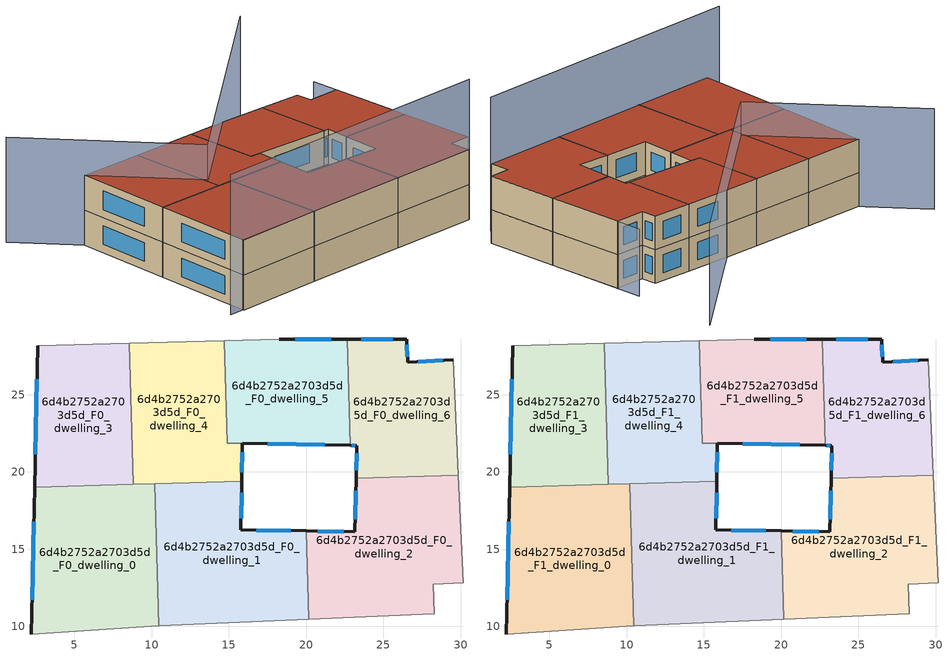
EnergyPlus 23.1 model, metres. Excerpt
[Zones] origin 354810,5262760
6d4b2752a2703d5d_F0_dwelling_0
 floor ground (EU_floor_Construction): 10.22,19.24 10.48,10.05 2.21,9.51 2.42,19.01 z0
 wall outside (EU_wall_Construction): 2.42,19.01 2.21,9.51 z0:3
 wall to 6d4b2752a2703d5d_F0_dwelling_1 (EU_wall_Construction): 10.48,10.05 10.22,19.24 z0:3
 wall adiabatic (EU_wall_Construction): 2.21,9.51 10.48,10.05 z0:3
 wall to 6d4b2752a2703d5d_F0_dwelling_3 (EU_wall_Construction): 8.81,19.2 2.42,19.01 z0:3
 wall to 6d4b2752a2703d5d_F0_dwelling_4 (EU_wall_Construction): 10.22,19.24 8.81,19.2 z0:3
 window (EU_Window_Construction): 2.37,16.78 2.26,11.75 z0.7:2.3
6d4b2752a2703d5d_F0_dwelling_1
 floor ground (EU_floor_Construction): 20.02,16.18 20.18,10.48 10.51,10.05 10.48,10.05 10.22,19.24 15.84,19.4 15.78,16.26 z0
 wall outside (EU_wall_Construction): 20.02,16.18 15.78,16.26 15.84,19.4 z0:3
 wall to 6d4b2752a2703d5d_F0_dwelling_2 (EU_wall_Construction): 20.18,10.48 20.02,16.18 z0:3
 wall adiabatic (EU_wall_Construction): 10.48,10.05 10.51,10.05 20.18,10.48 z0:3
 wall to 6d4b2752a2703d5d_F0_dwelling_4 (EU_wall_Construction): 15.84,19.4 10.22,19.24 z0:3
 window (EU_Window_Construction): 15.8,17 15.83,18.66 / 19.02,16.2 16.78,16.24 z0.7:2.3
6d4b2752a2703d5d_F0_dwelling_2
 floor ground (EU_floor_Construction): 29.86,19.8 30.17,12.82 28.22,12.74 28.31,10.83 20.18,10.48 20.02,16.18 23.17,16.12 23.23,19.61 z0
 wall outside (EU_wall_Construction): 23.23,19.61 23.17,16.12 20.02,16.18 z0:3
 wall to 6d4b2752a2703d5d_F0_dwelling_6 (EU_wall_Construction): 29.86,19.8 23.23,19.61 z0:3
 wall adiabatic (EU_wall_Construction): 20.18,10.48 28.31,10.83 28.22,12.74 30.17,12.82 29.86,19.8 z0:3
 window (EU_Window_Construction): 22.43,16.14 20.76,16.17 / 23.22,18.79 23.18,16.94 z0.7:2.3
6d4b2752a2703d5d_F0_dwelling_3
 floor ground (EU_floor_Construction): 8.55,28.33 8.81,19.2 2.42,19.01 2.63,28.16 z0
 wall outside (EU_wall_Construction): 2.63,28.16 2.42,19.01 z0:3
 wall to 6d4b2752a2703d5d_F0_dwelling_4 (EU_wall_Construction): 8.81,19.2 8.55,28.33 z0:3
 wall adiabatic (EU_wall_Construction): 8.55,28.33 2.63,28.16 z0:3
 window (EU_Window_Construction): 2.58,26.01 2.47,21.16 z0.7:2.3
6d4b2752a2703d5d_F0_dwelling_4
 floor ground (EU_floor_Construction): 14.71,28.51 14.91,21.88 15.89,21.85 15.84,19.4 8.81,19.2 8.55,28.33 z0
 wall outside (EU_wall_Construction): 15.84,19.4 15.89,21.85 z0:3
 wall adiabatic (EU_wall_Construction): 14.71,28.51 8.55,28.33 z0:3
 wall to 6d4b2752a2703d5d_F0_dwelling_5 (EU_wall_Construction): 15.89,21.86 14.91,21.88 14.72,28.51 z0:3
 window (EU_Window_Construction): 15.85,19.97 15.88,21.27 z0.7:2.3
6d4b2752a2703d5d_F0_dwelling_5
 floor ground (EU_floor_Construction): 22.66,28.6 22.85,21.72 14.91,21.88 14.72,28.51 18.27,28.61 z0
 wall outside (EU_wall_Construction): 22.66,28.6 18.27,28.61 / 15.89,21.86 22.85,21.72 z0:3
 wall to 6d4b2752a2703d5d_F0_dwelling_6 (EU_wall_Construction): 22.85,21.72 22.66,28.6 z0:3
 wall adiabatic (EU_wall_Construction): 18.27,28.61 14.72,28.51 z0:3
 window (EU_Window_Construction): 21.63,28.6 19.3,28.61 / 17.53,21.82 21.22,21.75 z0.7:2.3
6d4b2752a2703d5d_F0_dwelling_6
 floor ground (EU_floor_Construction): 29.53,27.25 29.86,19.8 23.23,19.61 23.28,21.71 22.85,21.72 22.66,28.6 26.51,28.59 26.57,27.11 z0
 wall outside (EU_wall_Construction): 22.85,21.72 23.28,21.71 23.23,19.61 / 29.53,27.25 26.57,27.11 26.51,28.59 22.66,28.6 z0:3
 wall adiabatic (EU_wall_Construction): 29.86,19.8 29.53,27.25 z0:3
 window (EU_Window_Construction): 23.27,21.22 23.24,20.1 / 22.95,21.72 23.18,21.71 / 25.61,28.59 23.56,28.6 / 26.56,27.46 26.53,28.25 / 28.84,27.22 27.27,27.14 z0.7:2.3
6d4b2752a2703d5d_F1_dwelling_0
 floor to 6d4b2752a2703d5d_F0_dwelling_0 (EU_floor_Construction): 10.22,19.24 10.48,10.05 2.21,9.51 2.42,19.01 z3
 wall outside (EU_wall_Construction): 2.42,19.01 2.21,9.51 z3:6
 wall to 6d4b2752a2703d5d_F1_dwelling_1 (EU_wall_Construction): 10.48,10.05 10.22,19.24 z3:6
 wall adiabatic (EU_wall_Construction): 2.21,9.51 10.48,10.05 z3:6
 wall to 6d4b2752a2703d5d_F1_dwelling_3 (EU_wall_Construction): 8.81,19.2 2.42,19.01 z3:6
 wall to 6d4b2752a2703d5d_F1_dwelling_4 (EU_wall_Construction): 10.22,19.24 8.81,19.2 z3:6
 window (EU_Window_Construction): 2.37,16.78 2.26,11.75 z3.7:5.3
 roof outside (EU_roof_Construction): 10.48,10.05 10.22,19.24 2.42,19.01 2.21,9.51 z6
6d4b2752a2703d5d_F1_dwelling_1
 floor to 6d4b2752a2703d5d_F0_dwelling_1 (EU_floor_Construction): 20.02,16.18 20.18,10.48 10.51,10.05 10.48,10.05 10.22,19.24 15.84,19.4 15.78,16.26 z3
 wall outside (EU_wall_Construction): 20.02,16.18 15.78,16.26 15.84,19.4 z3:6
 wall to 6d4b2752a2703d5d_F1_dwelling_2 (EU_wall_Construction): 20.18,10.48 20.02,16.18 z3:6
 wall adiabatic (EU_wall_Construction): 10.48,10.05 10.51,10.05 20.18,10.48 z3:6
 wall to 6d4b2752a2703d5d_F1_dwelling_4 (EU_wall_Construction): 15.84,19.4 10.22,19.24 z3:6
 window (EU_Window_Construction): 15.8,17 15.83,18.66 / 19.02,16.2 16.78,16.24 z3.7:5.3
 roof outside (EU_roof_Construction): 20.18,10.48 20.02,16.18 15.78,16.26 15.84,19.4 10.22,19.24 10.48,10.05 10.51,10.05 z6
6d4b2752a2703d5d_F1_dwelling_2
 floor to 6d4b2752a2703d5d_F0_dwelling_2 (EU_floor_Construction): 29.86,19.8 30.17,12.82 28.22,12.74 28.31,10.83 20.18,10.48 20.02,16.18 23.17,16.12 23.23,19.61 z3
 wall outside (EU_wall_Construction): 23.23,19.61 23.17,16.12 20.02,16.18 z3:6
 wall to 6d4b2752a2703d5d_F1_dwelling_6 (EU_wall_Construction): 29.86,19.8 23.23,19.61 z3:6
 wall adiabatic (EU_wall_Construction): 20.18,10.48 28.31,10.83 28.22,12.74 30.17,12.82 29.86,19.8 z3:6
 window (EU_Window_Construction): 22.43,16.14 20.76,16.17 / 23.22,18.79 23.18,16.94 z3.7:5.3
 roof outside (EU_roof_Construction): 28.31,10.83 28.22,12.74 30.17,12.82 29.86,19.8 23.23,19.61 23.17,16.12 20.02,16.18 20.18,10.48 z6
6d4b2752a2703d5d_F1_dwelling_3
 floor to 6d4b2752a2703d5d_F0_dwelling_3 (EU_floor_Construction): 8.55,28.33 8.81,19.2 2.42,19.01 2.63,28.16 z3
 wall outside (EU_wall_Construction): 2.63,28.16 2.42,19.01 z3:6
 wall to 6d4b2752a2703d5d_F1_dwelling_4 (EU_wall_Construction): 8.81,19.2 8.55,28.33 z3:6
 wall adiabatic (EU_wall_Construction): 8.55,28.33 2.63,28.16 z3:6
 window (EU_Window_Construction): 2.58,26.01 2.47,21.16 z3.7:5.3
 roof outside (EU_roof_Construction): 8.81,19.2 8.55,28.33 2.63,28.16 2.42,19.01 z6
6d4b2752a2703d5d_F1_dwelling_4
 floor to 6d4b2752a2703d5d_F0_dwelling_4 (EU_floor_Construction): 14.71,28.51 14.91,21.88 15.89,21.85 15.84,19.4 8.81,19.2 8.55,28.33 z3
 wall outside (EU_wall_Construction): 15.84,19.4 15.89,21.85 z3:6
 wall adiabatic (EU_wall_Construction): 14.71,28.51 8.55,28.33 z3:6
 wall to 6d4b2752a2703d5d_F1_dwelling_5 (EU_wall_Construction): 15.89,21.86 14.91,21.88 14.72,28.51 z3:6
 window (EU_Window_Construction): 15.85,19.97 15.88,21.27 z3.7:5.3
 roof outside (EU_roof_Construction): 15.84,19.4 15.89,21.85 14.91,21.88 14.71,28.51 8.55,28.33 8.81,19.2 z6
6d4b2752a2703d5d_F1_dwelling_5
 floor to 6d4b2752a2703d5d_F0_dwelling_5 (EU_floor_Construction): 22.66,28.6 22.85,21.72 14.91,21.88 14.72,28.51 18.27,28.61 z3
 wall outside (EU_wall_Construction): 22.66,28.6 18.27,28.61 / 15.89,21.86 22.85,21.72 z3:6
 wall to 6d4b2752a2703d5d_F1_dwelling_6 (EU_wall_Construction): 22.85,21.72 22.66,28.6 z3:6
 wall adiabatic (EU_wall_Construction): 18.27,28.61 14.72,28.51 z3:6
 window (EU_Window_Construction): 21.63,28.6 19.3,28.61 / 17.53,21.82 21.22,21.75 z3.7:5.3
 roof outside (EU_roof_Construction): 22.85,21.72 22.66,28.6 18.27,28.61 14.72,28.51 14.91,21.88 z6
6d4b2752a2703d5d_F1_dwelling_6
 floor to 6d4b2752a2703d5d_F0_dwelling_6 (EU_floor_Construction): 29.53,27.25 29.86,19.8 23.23,19.61 23.28,21.71 22.85,21.72 22.66,28.6 26.51,28.59 26.57,27.11 z3
 wall outside (EU_wall_Construction): 22.85,21.72 23.28,21.71 23.23,19.61 / 29.53,27.25 26.57,27.11 26.51,28.59 22.66,28.6 z3:6
 wall adiabatic (EU_wall_Construction): 29.86,19.8 29.53,27.25 z3:6
 window (EU_Window_Construction): 23.27,21.22 23.24,20.1 / 22.95,21.72 23.18,21.71 / 25.61,28.59 23.56,28.6 / 26.56,27.46 26.53,28.25 / 28.84,27.22 27.27,27.14 z3.7:5.3
 roof outside (EU_roof_Construction): 29.86,19.8 29.53,27.25 26.57,27.11 26.51,28.59 22.66,28.6 22.85,21.72 23.28,21.71 23.23,19.61 z6
shading: 0.84,9.61 28.38,10.88 z0:12; 30.16,12.82 29.42,29.71 z0:6; 29.63,38.34 9.02,20.69 / 9.02,20.69 -1.46,32.94 z0:9
[Building]
EU S2 Campaign: North Axis=0; Terrain=City; Solar Distribution=FullExterior
[Site:Location]
Budapest.Ferenc.Liszt.Intl.AP: Latitude=47.437; Longitude=19.256; Time Zone=1; Elevation=185
[SizingPeriod:WeatherFileDays]
AnnualSizingPeriod: Begin Month=1; Begin Day of Month=1; End Month=12; End Day of Month=31; Day of Week for Start Day=Monday; Use Weather File Daylight Saving Period=No; Use Weather File Rain and Snow Indicators=No
[MATERIAL]
EU_InternalMass_Material: Roughness=MediumRough; Thickness=0.1; Conductivity=1; Density=1800; Specific Heat=900; Thermal Absorptance=0.9; Solar Absorptance=0.7; Visible Absorptance=0.7
[MATERIAL:NOMASS] Roughness=MediumRough; Thermal Absorptance=0.9; Solar Absorptance=0.7; Visible Absorptance=0.7
Name | Thermal Resistance
EU_wall_NoMass | 0.832559
EU_roof_NoMass | 1.39638
EU_floor_NoMass | 0.872794
[WINDOWMATERIAL:SIMPLEGLAZINGSYSTEM]
EU_Window_SimpleGlazing: UFactor=2.79869; Solar Heat Gain Coefficient=0.75; Visible Transmittance=0.75
[CONSTRUCTION]
EU_wall_Construction: EU_wall_NoMass
EU_roof_Construction: EU_roof_NoMass
EU_floor_Construction: EU_floor_NoMass
EU_Window_Construction: EU_Window_SimpleGlazing
EU_InternalMass_Construction: EU_InternalMass_Material
[ZONE] Type=1; Multiplier=1; Ceiling Height=autocalculate; Floor Area=autocalculate; Part of Total Floor Area=Yes
Name | Volume
6d4b2752a2703d5d_F0_dwelling_0; 6d4b2752a2703d5d_F1_dwelling_0 | 225.127
6d4b2752a2703d5d_F0_dwelling_1; 6d4b2752a2703d5d_F1_dwelling_1 | 225.117
6d4b2752a2703d5d_F0_dwelling_2; 6d4b2752a2703d5d_F1_dwelling_2 | 225.13
6d4b2752a2703d5d_F0_dwelling_3; 6d4b2752a2703d5d_F1_dwelling_3 | 168.854
6d4b2752a2703d5d_F0_dwelling_4; 6d4b2752a2703d5d_F1_dwelling_4 | 175.852
6d4b2752a2703d5d_F0_dwelling_5; 6d4b2752a2703d5d_F1_dwelling_5 | 161.75
6d4b2752a2703d5d_F0_dwelling_6; 6d4b2752a2703d5d_F1_dwelling_6 | 168.859
[INTERNALMASS] Construction=EU_InternalMass_Construction
Name | Zone or ZoneList | Surface Area
6d4b2752a2703d5d_F0_dwelling_0_EU_InternalMass | 6d4b2752a2703d5d_F0_dwelling_0 | 75.0423
6d4b2752a2703d5d_F0_dwelling_1_EU_InternalMass | 6d4b2752a2703d5d_F0_dwelling_1 | 75.0389
6d4b2752a2703d5d_F0_dwelling_2_EU_InternalMass | 6d4b2752a2703d5d_F0_dwelling_2 | 75.0431
6d4b2752a2703d5d_F0_dwelling_3_EU_InternalMass | 6d4b2752a2703d5d_F0_dwelling_3 | 56.2845
6d4b2752a2703d5d_F0_dwelling_4_EU_InternalMass | 6d4b2752a2703d5d_F0_dwelling_4 | 58.6311
6d4b2752a2703d5d_F0_dwelling_5_EU_InternalMass | 6d4b2752a2703d5d_F0_dwelling_5 | 53.9332
6d4b2752a2703d5d_F0_dwelling_6_EU_InternalMass | 6d4b2752a2703d5d_F0_dwelling_6 | 56.2865
6d4b2752a2703d5d_F1_dwelling_0_EU_InternalMass | 6d4b2752a2703d5d_F1_dwelling_0 | 75.0423
6d4b2752a2703d5d_F1_dwelling_1_EU_InternalMass | 6d4b2752a2703d5d_F1_dwelling_1 | 75.0389
6d4b2752a2703d5d_F1_dwelling_2_EU_InternalMass | 6d4b2752a2703d5d_F1_dwelling_2 | 75.0431
6d4b2752a2703d5d_F1_dwelling_3_EU_InternalMass | 6d4b2752a2703d5d_F1_dwelling_3 | 56.2845
6d4b2752a2703d5d_F1_dwelling_4_EU_InternalMass | 6d4b2752a2703d5d_F1_dwelling_4 | 58.6311
6d4b2752a2703d5d_F1_dwelling_5_EU_InternalMass | 6d4b2752a2703d5d_F1_dwelling_5 | 53.9332
6d4b2752a2703d5d_F1_dwelling_6_EU_InternalMass | 6d4b2752a2703d5d_F1_dwelling_6 | 56.2865
[OTHEREQUIPMENT] Fuel Type=Electricity; Design Level Calculation Method=Watts/Area; Power per Zone Floor Area=1; Fraction Latent=0; Fraction Radiant=0; Fraction Lost=0; Carbon Dioxide Generation Rate=0; EndUse Subcategory=EU_Step8_InternalGains
Name | Zone or ZoneList or Space or SpaceList | Schedule
EU_Step8_InternalGain_6d4b2752a2703d5d_F0_dwelling_0_f000 | 6d4b2752a2703d5d_F0_dwelling_0 | EU_Step8_GainSchedule_6d4b2752a2703d5d_F0_dwelling_0_f000
EU_Step8_InternalGain_6d4b2752a2703d5d_F0_dwelling_1_f000 | 6d4b2752a2703d5d_F0_dwelling_1 | EU_Step8_GainSchedule_6d4b2752a2703d5d_F0_dwelling_1_f000
EU_Step8_InternalGain_6d4b2752a2703d5d_F0_dwelling_2_f000 | 6d4b2752a2703d5d_F0_dwelling_2 | EU_Step8_GainSchedule_6d4b2752a2703d5d_F0_dwelling_2_f000
EU_Step8_InternalGain_6d4b2752a2703d5d_F0_dwelling_3_f000 | 6d4b2752a2703d5d_F0_dwelling_3 | EU_Step8_GainSchedule_6d4b2752a2703d5d_F0_dwelling_3_f000
EU_Step8_InternalGain_6d4b2752a2703d5d_F0_dwelling_4_f000 | 6d4b2752a2703d5d_F0_dwelling_4 | EU_Step8_GainSchedule_6d4b2752a2703d5d_F0_dwelling_4_f000
EU_Step8_InternalGain_6d4b2752a2703d5d_F0_dwelling_5_f000 | 6d4b2752a2703d5d_F0_dwelling_5 | EU_Step8_GainSchedule_6d4b2752a2703d5d_F0_dwelling_5_f000
EU_Step8_InternalGain_6d4b2752a2703d5d_F0_dwelling_6_f000 | 6d4b2752a2703d5d_F0_dwelling_6 | EU_Step8_GainSchedule_6d4b2752a2703d5d_F0_dwelling_6_f000
EU_Step8_InternalGain_6d4b2752a2703d5d_F1_dwelling_0_f000 | 6d4b2752a2703d5d_F1_dwelling_0 | EU_Step8_GainSchedule_6d4b2752a2703d5d_F1_dwelling_0_f000
EU_Step8_InternalGain_6d4b2752a2703d5d_F1_dwelling_1_f000 | 6d4b2752a2703d5d_F1_dwelling_1 | EU_Step8_GainSchedule_6d4b2752a2703d5d_F1_dwelling_1_f000
EU_Step8_InternalGain_6d4b2752a2703d5d_F1_dwelling_2_f000 | 6d4b2752a2703d5d_F1_dwelling_2 | EU_Step8_GainSchedule_6d4b2752a2703d5d_F1_dwelling_2_f000
EU_Step8_InternalGain_6d4b2752a2703d5d_F1_dwelling_3_f000 | 6d4b2752a2703d5d_F1_dwelling_3 | EU_Step8_GainSchedule_6d4b2752a2703d5d_F1_dwelling_3_f000
EU_Step8_InternalGain_6d4b2752a2703d5d_F1_dwelling_4_f000 | 6d4b2752a2703d5d_F1_dwelling_4 | EU_Step8_GainSchedule_6d4b2752a2703d5d_F1_dwelling_4_f000
EU_Step8_InternalGain_6d4b2752a2703d5d_F1_dwelling_5_f000 | 6d4b2752a2703d5d_F1_dwelling_5 | EU_Step8_GainSchedule_6d4b2752a2703d5d_F1_dwelling_5_f000
EU_Step8_InternalGain_6d4b2752a2703d5d_F1_dwelling_6_f000 | 6d4b2752a2703d5d_F1_dwelling_6 | EU_Step8_GainSchedule_6d4b2752a2703d5d_F1_dwelling_6_f000
[ZONEVENTILATION:DESIGNFLOWRATE] Schedule=EU_AlwaysOn; Design Flow Rate Calculation Method=AirChanges/Hour; Air Changes per Hour=0.475469; Ventilation Type=Natural; Fan Pressure Rise=0; Fan Total Efficiency=1; Constant Term Coefficient=1; Temperature Term Coefficient=0; Velocity Term Coefficient=0; Velocity Squared Term Coefficient=0; Minimum Indoor Temperature=-100; Maximum Indoor Temperature=100; Delta Temperature=-100; Minimum Outdoor Temperature=-100; Maximum Outdoor Temperature=100; Maximum Wind Speed=40
Name | Zone or ZoneList or Space or SpaceList
EU_ConstantAir_6d4b2752a2703d5d_F0_dwelling_0 | 6d4b2752a2703d5d_F0_dwelling_0
EU_ConstantAir_6d4b2752a2703d5d_F0_dwelling_1 | 6d4b2752a2703d5d_F0_dwelling_1
EU_ConstantAir_6d4b2752a2703d5d_F0_dwelling_2 | 6d4b2752a2703d5d_F0_dwelling_2
EU_ConstantAir_6d4b2752a2703d5d_F0_dwelling_3 | 6d4b2752a2703d5d_F0_dwelling_3
EU_ConstantAir_6d4b2752a2703d5d_F0_dwelling_4 | 6d4b2752a2703d5d_F0_dwelling_4
EU_ConstantAir_6d4b2752a2703d5d_F0_dwelling_5 | 6d4b2752a2703d5d_F0_dwelling_5
EU_ConstantAir_6d4b2752a2703d5d_F0_dwelling_6 | 6d4b2752a2703d5d_F0_dwelling_6
EU_ConstantAir_6d4b2752a2703d5d_F1_dwelling_0 | 6d4b2752a2703d5d_F1_dwelling_0
EU_ConstantAir_6d4b2752a2703d5d_F1_dwelling_1 | 6d4b2752a2703d5d_F1_dwelling_1
EU_ConstantAir_6d4b2752a2703d5d_F1_dwelling_2 | 6d4b2752a2703d5d_F1_dwelling_2
EU_ConstantAir_6d4b2752a2703d5d_F1_dwelling_3 | 6d4b2752a2703d5d_F1_dwelling_3
EU_ConstantAir_6d4b2752a2703d5d_F1_dwelling_4 | 6d4b2752a2703d5d_F1_dwelling_4
EU_ConstantAir_6d4b2752a2703d5d_F1_dwelling_5 | 6d4b2752a2703d5d_F1_dwelling_5
EU_ConstantAir_6d4b2752a2703d5d_F1_dwelling_6 | 6d4b2752a2703d5d_F1_dwelling_6
[HVACTEMPLATE:THERMOSTAT] Constant Heating Setpoint=20; Constant Cooling Setpoint=50
EU_HeatOnly_6d4b2752a2703d5d_F0_dwelling_0; EU_HeatOnly_6d4b2752a2703d5d_F0_dwelling_1; EU_HeatOnly_6d4b2752a2703d5d_F0_dwelling_2; EU_HeatOnly_6d4b2752a2703d5d_F0_dwelling_3; EU_HeatOnly_6d4b2752a2703d5d_F0_dwelling_4; EU_HeatOnly_6d4b2752a2703d5d_F0_dwelling_5; EU_HeatOnly_6d4b2752a2703d5d_F0_dwelling_6; EU_HeatOnly_6d4b2752a2703d5d_F1_dwelling_0; EU_HeatOnly_6d4b2752a2703d5d_F1_dwelling_1; EU_HeatOnly_6d4b2752a2703d5d_F1_dwelling_2; EU_HeatOnly_6d4b2752a2703d5d_F1_dwelling_3; EU_HeatOnly_6d4b2752a2703d5d_F1_dwelling_4; EU_HeatOnly_6d4b2752a2703d5d_F1_dwelling_5; EU_HeatOnly_6d4b2752a2703d5d_F1_dwelling_6
[HVACTEMPLATE:ZONE:IDEALLOADSAIRSYSTEM] System Availability Schedule=EU_AlwaysOn; Maximum Heating Supply Air Temperature=50; Minimum Cooling Supply Air Temperature=13; Maximum Heating Supply Air Humidity Ratio=0.0156; Minimum Cooling Supply Air Humidity Ratio=0.0077; Heating Limit=NoLimit; Cooling Limit=NoLimit; Heating Availability Schedule=EU_AlwaysOn; Cooling Availability Schedule=EU_CoolingOff; Dehumidification Control Type=ConstantSensibleHeatRatio; Cooling Sensible Heat Ratio=0.7; Dehumidification Setpoint=60; Humidification Control Type=None; Humidification Setpoint=30; Outdoor Air Method=None; Outdoor Air Flow Rate per Person=0.00944; Outdoor Air Flow Rate per Zone Floor Area=0; Outdoor Air Flow Rate per Zone=0; Demand Controlled Ventilation Type=None; Outdoor Air Economizer Type=NoEconomizer; Heat Recovery Type=None; Sensible Heat Recovery Effectiveness=0.7; Latent Heat Recovery Effectiveness=0.65
Name | Template Thermostat
6d4b2752a2703d5d_F0_dwelling_0 | EU_HeatOnly_6d4b2752a2703d5d_F0_dwelling_0
6d4b2752a2703d5d_F0_dwelling_1 | EU_HeatOnly_6d4b2752a2703d5d_F0_dwelling_1
6d4b2752a2703d5d_F0_dwelling_2 | EU_HeatOnly_6d4b2752a2703d5d_F0_dwelling_2
6d4b2752a2703d5d_F0_dwelling_3 | EU_HeatOnly_6d4b2752a2703d5d_F0_dwelling_3
6d4b2752a2703d5d_F0_dwelling_4 | EU_HeatOnly_6d4b2752a2703d5d_F0_dwelling_4
6d4b2752a2703d5d_F0_dwelling_5 | EU_HeatOnly_6d4b2752a2703d5d_F0_dwelling_5
6d4b2752a2703d5d_F0_dwelling_6 | EU_HeatOnly_6d4b2752a2703d5d_F0_dwelling_6
6d4b2752a2703d5d_F1_dwelling_0 | EU_HeatOnly_6d4b2752a2703d5d_F1_dwelling_0
6d4b2752a2703d5d_F1_dwelling_1 | EU_HeatOnly_6d4b2752a2703d5d_F1_dwelling_1
6d4b2752a2703d5d_F1_dwelling_2 | EU_HeatOnly_6d4b2752a2703d5d_F1_dwelling_2
6d4b2752a2703d5d_F1_dwelling_3 | EU_HeatOnly_6d4b2752a2703d5d_F1_dwelling_3
6d4b2752a2703d5d_F1_dwelling_4 | EU_HeatOnly_6d4b2752a2703d5d_F1_dwelling_4
6d4b2752a2703d5d_F1_dwelling_5 | EU_HeatOnly_6d4b2752a2703d5d_F1_dwelling_5
6d4b2752a2703d5d_F1_dwelling_6 | EU_HeatOnly_6d4b2752a2703d5d_F1_dwelling_6
[SIZING:ZONE] Zone Cooling Design Supply Air Temperature Input Method=SupplyAirTemperature; Zone Cooling Design Supply Air Temperature=13; Zone Heating Design Supply Air Temperature Input Method=SupplyAirTemperature; Zone Heating Design Supply Air Temperature=50; Zone Cooling Design Supply Air Humidity Ratio=0.008; Zone Heating Design Supply Air Humidity Ratio=0.008; Cooling Design Air Flow Method=DesignDay; Cooling Design Air Flow Rate=0; Cooling Minimum Air Flow per Zone Floor Area=0.000762; Cooling Minimum Air Flow=0; Cooling Minimum Air Flow Fraction=0.2; Heating Design Air Flow Method=DesignDay; Heating Design Air Flow Rate=0; Heating Maximum Air Flow per Zone Floor Area=0.002032; Heating Maximum Air Flow=0.141576; Heating Maximum Air Flow Fraction=0.3; Account for Dedicated Outdoor Air System=No; Dedicated Outdoor Air System Control Strategy=NeutralSupplyAir; Dedicated Outdoor Air Low Setpoint Temperature for Design=autosize; Dedicated Outdoor Air High Setpoint Temperature for Design=autosize; Zone Load Sizing Method=Sensible Load Only No Latent Load; Zone Latent Cooling Design Supply Air Humidity Ratio Input Method=HumidityRatioDifference; Zone Cooling Design Supply Air Humidity Ratio Difference=0.005; Zone Latent Heating Design Supply Air Humidity Ratio Input Method=HumidityRatioDifference; Zone Humidification Design Supply Air Humidity Ratio Difference=0.005
6d4b2752a2703d5d_F0_dwelling_0; 6d4b2752a2703d5d_F0_dwelling_1; 6d4b2752a2703d5d_F0_dwelling_2; 6d4b2752a2703d5d_F0_dwelling_3; 6d4b2752a2703d5d_F0_dwelling_4; 6d4b2752a2703d5d_F0_dwelling_5; 6d4b2752a2703d5d_F0_dwelling_6; 6d4b2752a2703d5d_F1_dwelling_0; 6d4b2752a2703d5d_F1_dwelling_1; 6d4b2752a2703d5d_F1_dwelling_2; 6d4b2752a2703d5d_F1_dwelling_3; 6d4b2752a2703d5d_F1_dwelling_4; 6d4b2752a2703d5d_F1_dwelling_5; 6d4b2752a2703d5d_F1_dwelling_6
[SCHEDULE:CONSTANT]
Name | Hourly Value
EU_AlwaysOn | 1
EU_CoolingOff | 0
[SCHEDULE:FILE] Column Number=1; Rows to Skip at Top=0; Number of Hours of Data=8760; Column Separator=Comma; Interpolate to Timestep=No; Minutes per Item=60; Adjust Schedule for Daylight Savings=Yes
Name | File
EU_Step8_GainSchedule_6d4b2752a2703d5d_F0_dwelling_0_f000 | ../../schedules/6d4b2752a2703d5d/6d4b2752a2703d5d_F0_dwelling_0_f000_gain.csv
EU_Step8_GainSchedule_6d4b2752a2703d5d_F0_dwelling_1_f000 | ../../schedules/6d4b2752a2703d5d/6d4b2752a2703d5d_F0_dwelling_1_f000_gain.csv
EU_Step8_GainSchedule_6d4b2752a2703d5d_F0_dwelling_2_f000 | ../../schedules/6d4b2752a2703d5d/6d4b2752a2703d5d_F0_dwelling_2_f000_gain.csv
EU_Step8_GainSchedule_6d4b2752a2703d5d_F0_dwelling_3_f000 | ../../schedules/6d4b2752a2703d5d/6d4b2752a2703d5d_F0_dwelling_3_f000_gain.csv
EU_Step8_GainSchedule_6d4b2752a2703d5d_F0_dwelling_4_f000 | ../../schedules/6d4b2752a2703d5d/6d4b2752a2703d5d_F0_dwelling_4_f000_gain.csv
EU_Step8_GainSchedule_6d4b2752a2703d5d_F0_dwelling_5_f000 | ../../schedules/6d4b2752a2703d5d/6d4b2752a2703d5d_F0_dwelling_5_f000_gain.csv
EU_Step8_GainSchedule_6d4b2752a2703d5d_F0_dwelling_6_f000 | ../../schedules/6d4b2752a2703d5d/6d4b2752a2703d5d_F0_dwelling_6_f000_gain.csv
EU_Step8_GainSchedule_6d4b2752a2703d5d_F1_dwelling_0_f000 | ../../schedules/6d4b2752a2703d5d/6d4b2752a2703d5d_F1_dwelling_0_f000_gain.csv
EU_Step8_GainSchedule_6d4b2752a2703d5d_F1_dwelling_1_f000 | ../../schedules/6d4b2752a2703d5d/6d4b2752a2703d5d_F1_dwelling_1_f000_gain.csv
EU_Step8_GainSchedule_6d4b2752a2703d5d_F1_dwelling_2_f000 | ../../schedules/6d4b2752a2703d5d/6d4b2752a2703d5d_F1_dwelling_2_f000_gain.csv
EU_Step8_GainSchedule_6d4b2752a2703d5d_F1_dwelling_3_f000 | ../../schedules/6d4b2752a2703d5d/6d4b2752a2703d5d_F1_dwelling_3_f000_gain.csv
EU_Step8_GainSchedule_6d4b2752a2703d5d_F1_dwelling_4_f000 | ../../schedules/6d4b2752a2703d5d/6d4b2752a2703d5d_F1_dwelling_4_f000_gain.csv
EU_Step8_GainSchedule_6d4b2752a2703d5d_F1_dwelling_5_f000 | ../../schedules/6d4b2752a2703d5d/6d4b2752a2703d5d_F1_dwelling_5_f000_gain.csv
EU_Step8_GainSchedule_6d4b2752a2703d5d_F1_dwelling_6_f000 | ../../schedules/6d4b2752a2703d5d/6d4b2752a2703d5d_F1_dwelling_6_f000_gain.csv
